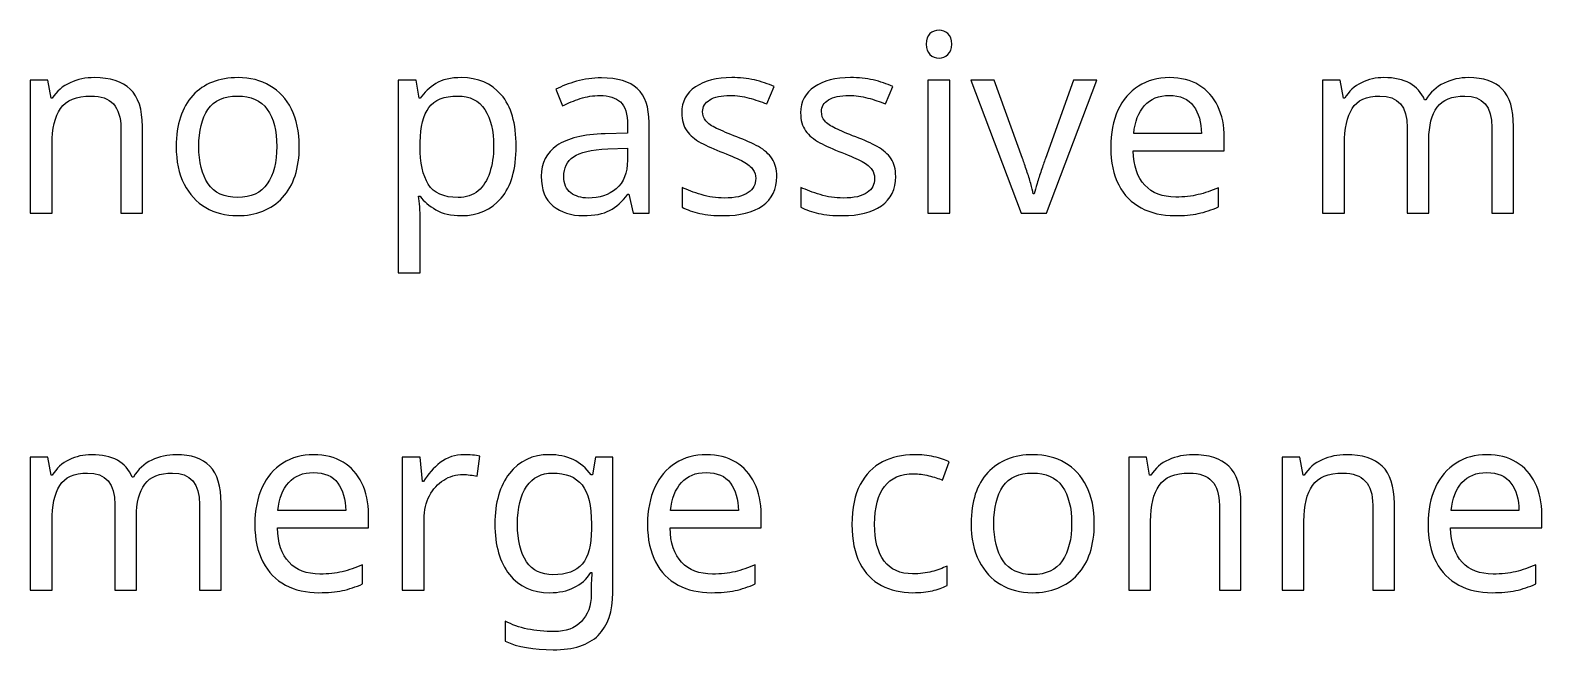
# Model space of a CAD drawing. Header units: inches. Extents: x -6.7 to 20.3, y -5.6 to 12.6.
# Drawn here: x 14.17 to 16.2, y -3.531 to -2.699 of the extents above; entities that cross this region are included whole.
import ezdxf

# ---------------------------------------------------------------- set-up
doc = ezdxf.new("R2010")
doc.units = ezdxf.units.IN
doc.header["$MEASUREMENT"] = 0
doc.layers.add('Layer 1', color=7, linetype='Continuous')

msp = doc.modelspace()

# ---------------------------------------------------------------- linework, layer by layer
at = {"layer": 'Layer 1', "color": 250}
for points, knots in [([(15.3903, -2.6993), (15.3948, -2.6993), (15.3987, -2.7008), (15.4022, -2.7038), (15.4056, -2.7068), (15.4073, -2.7115), (15.4073, -2.7179), (15.4073, -2.7242), (15.4056, -2.7288), (15.4022, -2.7319), (15.3987, -2.7351), (15.3948, -2.7366), (15.3903, -2.7366), (15.3854, -2.7366), (15.3813, -2.7351), (15.378, -2.7319), (15.3747, -2.7288), (15.373, -2.7242), (15.373, -2.7179), (15.373, -2.7115), (15.3747, -2.7068), (15.378, -2.7038), (15.3813, -2.7008), (15.3854, -2.6993), (15.3903, -2.6993)], [0, 0, 0, 0, 0.125, 0.125, 0.125, 0.25, 0.25, 0.25, 0.375, 0.375, 0.375, 0.5, 0.5, 0.5, 0.625, 0.625, 0.625, 0.75, 0.75, 0.75, 0.875, 0.875, 0.875, 1, 1, 1, 1]), ([(14.2557, -2.7629), (14.277, -2.7629), (14.2931, -2.7681), (14.304, -2.7784), (14.3149, -2.7888), (14.3203, -2.8055), (14.3203, -2.8286), (14.3203, -2.8286), (14.3203, -2.9449), (14.3203, -2.9449), (14.3203, -2.9449), (14.2913, -2.9449), (14.2913, -2.9449), (14.2913, -2.9449), (14.2913, -2.8306), (14.2913, -2.8306), (14.2913, -2.8019), (14.278, -2.7876), (14.2513, -2.7876), (14.2316, -2.7876), (14.2179, -2.7932), (14.2103, -2.8043), (14.2028, -2.8154), (14.199, -2.8314), (14.199, -2.8523), (14.199, -2.8523), (14.199, -2.9449), (14.199, -2.9449), (14.199, -2.9449), (14.1697, -2.9449), (14.1697, -2.9449), (14.1697, -2.9449), (14.1697, -2.7663), (14.1697, -2.7663), (14.1697, -2.7663), (14.1933, -2.7663), (14.1933, -2.7663), (14.1933, -2.7663), (14.1977, -2.7906), (14.1977, -2.7906), (14.1977, -2.7906), (14.1993, -2.7906), (14.1993, -2.7906), (14.2051, -2.7813), (14.2131, -2.7743), (14.2233, -2.7698), (14.2336, -2.7652), (14.2443, -2.7629), (14.2557, -2.7629)], [0, 0, 0, 0, 0.0625, 0.0625, 0.0625, 0.125, 0.125, 0.125, 0.1875, 0.1875, 0.1875, 0.25, 0.25, 0.25, 0.3125, 0.3125, 0.3125, 0.375, 0.375, 0.375, 0.4375, 0.4375, 0.4375, 0.5, 0.5, 0.5, 0.5625, 0.5625, 0.5625, 0.625, 0.625, 0.625, 0.6875, 0.6875, 0.6875, 0.75, 0.75, 0.75, 0.8125, 0.8125, 0.8125, 0.875, 0.875, 0.875, 0.9375, 0.9375, 0.9375, 1, 1, 1, 1]), ([(14.531, -2.8553), (14.531, -2.8848), (14.5235, -2.9077), (14.5085, -2.9239), (14.4935, -2.9402), (14.4732, -2.9483), (14.4477, -2.9483), (14.4319, -2.9483), (14.4178, -2.9447), (14.4055, -2.9374), (14.3932, -2.9302), (14.3834, -2.9197), (14.3763, -2.9058), (14.3692, -2.8919), (14.3657, -2.8751), (14.3657, -2.8553), (14.3657, -2.8257), (14.3731, -2.8029), (14.388, -2.7869), (14.4029, -2.7709), (14.4231, -2.7629), (14.4487, -2.7629), (14.4649, -2.7629), (14.4792, -2.7666), (14.4915, -2.7738), (14.5038, -2.781), (14.5135, -2.7914), (14.5205, -2.8051), (14.5275, -2.8188), (14.531, -2.8355), (14.531, -2.8553)], [0, 0, 0, 0, 0.1, 0.1, 0.1, 0.2, 0.2, 0.2, 0.3, 0.3, 0.3, 0.4, 0.4, 0.4, 0.5, 0.5, 0.5, 0.6, 0.6, 0.6, 0.7, 0.7, 0.7, 0.8, 0.8, 0.8, 0.9, 0.9, 0.9, 1, 1, 1, 1]), ([(14.749, -2.7629), (14.771, -2.7629), (14.7887, -2.7706), (14.8022, -2.7859), (14.8156, -2.8013), (14.8223, -2.8244), (14.8223, -2.8553), (14.8223, -2.8857), (14.8156, -2.9088), (14.8022, -2.9246), (14.7887, -2.9404), (14.7709, -2.9483), (14.7487, -2.9483), (14.7349, -2.9483), (14.7235, -2.9457), (14.7145, -2.9404), (14.7055, -2.9352), (14.6984, -2.9292), (14.6933, -2.9223), (14.6933, -2.9223), (14.6913, -2.9223), (14.6913, -2.9223), (14.6918, -2.9261), (14.6922, -2.9308), (14.6927, -2.9366), (14.6931, -2.9424), (14.6933, -2.9474), (14.6933, -2.9516), (14.6933, -2.9516), (14.6933, -3.0249), (14.6933, -3.0249), (14.6933, -3.0249), (14.664, -3.0249), (14.664, -3.0249), (14.664, -3.0249), (14.664, -2.7663), (14.664, -2.7663), (14.664, -2.7663), (14.688, -2.7663), (14.688, -2.7663), (14.688, -2.7663), (14.692, -2.7906), (14.692, -2.7906), (14.692, -2.7906), (14.6933, -2.7906), (14.6933, -2.7906), (14.6987, -2.7828), (14.7057, -2.7763), (14.7143, -2.7709), (14.723, -2.7656), (14.7346, -2.7629), (14.749, -2.7629)], [0, 0, 0, 0, 0.058824, 0.058824, 0.058824, 0.117647, 0.117647, 0.117647, 0.176471, 0.176471, 0.176471, 0.235294, 0.235294, 0.235294, 0.294118, 0.294118, 0.294118, 0.352941, 0.352941, 0.352941, 0.411765, 0.411765, 0.411765, 0.470588, 0.470588, 0.470588, 0.529412, 0.529412, 0.529412, 0.588235, 0.588235, 0.588235, 0.647059, 0.647059, 0.647059, 0.705882, 0.705882, 0.705882, 0.764706, 0.764706, 0.764706, 0.823529, 0.823529, 0.823529, 0.882353, 0.882353, 0.882353, 0.941176, 0.941176, 0.941176, 1, 1, 1, 1]), ([(14.9367, -2.7633), (14.9584, -2.7633), (14.9746, -2.7681), (14.985, -2.7776), (14.9954, -2.7872), (15.0007, -2.8024), (15.0007, -2.8233), (15.0007, -2.8233), (15.0007, -2.9449), (15.0007, -2.9449), (15.0007, -2.9449), (14.9793, -2.9449), (14.9793, -2.9449), (14.9793, -2.9449), (14.9737, -2.9196), (14.9737, -2.9196), (14.9737, -2.9196), (14.9723, -2.9196), (14.9723, -2.9196), (14.9646, -2.9294), (14.9564, -2.9366), (14.9478, -2.9413), (14.9393, -2.9459), (14.9274, -2.9483), (14.9123, -2.9483), (14.8961, -2.9483), (14.8827, -2.944), (14.872, -2.9354), (14.8613, -2.9269), (14.856, -2.9135), (14.856, -2.8953), (14.856, -2.8775), (14.863, -2.8638), (14.877, -2.8541), (14.891, -2.8444), (14.9126, -2.8392), (14.9417, -2.8383), (14.9417, -2.8383), (14.972, -2.8373), (14.972, -2.8373), (14.972, -2.8373), (14.972, -2.8266), (14.972, -2.8266), (14.972, -2.8117), (14.9688, -2.8014), (14.9623, -2.7956), (14.9559, -2.7898), (14.9468, -2.7869), (14.935, -2.7869), (14.9257, -2.7869), (14.9168, -2.7883), (14.9083, -2.7911), (14.8999, -2.7939), (14.892, -2.7971), (14.8847, -2.8006), (14.8847, -2.8006), (14.8757, -2.7786), (14.8757, -2.7786), (14.8834, -2.7744), (14.8927, -2.7708), (14.9033, -2.7678), (14.914, -2.7648), (14.9251, -2.7633), (14.9367, -2.7633)], [0, 0, 0, 0, 0.047619, 0.047619, 0.047619, 0.095238, 0.095238, 0.095238, 0.142857, 0.142857, 0.142857, 0.190476, 0.190476, 0.190476, 0.238095, 0.238095, 0.238095, 0.285714, 0.285714, 0.285714, 0.333333, 0.333333, 0.333333, 0.380952, 0.380952, 0.380952, 0.428571, 0.428571, 0.428571, 0.47619, 0.47619, 0.47619, 0.52381, 0.52381, 0.52381, 0.571429, 0.571429, 0.571429, 0.619048, 0.619048, 0.619048, 0.666667, 0.666667, 0.666667, 0.714286, 0.714286, 0.714286, 0.761905, 0.761905, 0.761905, 0.809524, 0.809524, 0.809524, 0.857143, 0.857143, 0.857143, 0.904762, 0.904762, 0.904762, 0.952381, 0.952381, 0.952381, 1, 1, 1, 1]), ([(15.1723, -2.8956), (15.1723, -2.9129), (15.1659, -2.9261), (15.153, -2.9349), (15.1401, -2.9438), (15.1228, -2.9483), (15.101, -2.9483), (15.0886, -2.9483), (15.0778, -2.9473), (15.0688, -2.9453), (15.0598, -2.9433), (15.0519, -2.9405), (15.045, -2.9369), (15.045, -2.9369), (15.045, -2.9103), (15.045, -2.9103), (15.0521, -2.9138), (15.0607, -2.9171), (15.0708, -2.9201), (15.0809, -2.9231), (15.0912, -2.9246), (15.1017, -2.9246), (15.1166, -2.9246), (15.1273, -2.9222), (15.134, -2.9174), (15.1407, -2.9127), (15.144, -2.9063), (15.144, -2.8983), (15.144, -2.8938), (15.1428, -2.8898), (15.1403, -2.8863), (15.1379, -2.8827), (15.1335, -2.8792), (15.1272, -2.8756), (15.1208, -2.8721), (15.1118, -2.8681), (15.1, -2.8636), (15.0884, -2.8592), (15.0786, -2.8547), (15.0703, -2.8503), (15.0621, -2.8458), (15.0558, -2.8405), (15.0513, -2.8343), (15.0469, -2.8281), (15.0447, -2.8201), (15.0447, -2.8103), (15.0447, -2.7952), (15.0508, -2.7835), (15.0632, -2.7753), (15.0755, -2.7671), (15.0917, -2.7629), (15.1117, -2.7629), (15.1226, -2.7629), (15.1327, -2.764), (15.1422, -2.7661), (15.1516, -2.7682), (15.1604, -2.7712), (15.1687, -2.7749), (15.1687, -2.7749), (15.1587, -2.7983), (15.1587, -2.7983), (15.1511, -2.7952), (15.1432, -2.7925), (15.135, -2.7903), (15.1268, -2.7881), (15.1183, -2.7869), (15.1097, -2.7869), (15.0977, -2.7869), (15.0885, -2.7889), (15.0822, -2.7928), (15.0758, -2.7967), (15.0727, -2.8019), (15.0727, -2.8086), (15.0727, -2.8135), (15.0741, -2.8177), (15.077, -2.8211), (15.0799, -2.8246), (15.0847, -2.8279), (15.0915, -2.8311), (15.0983, -2.8343), (15.1073, -2.8382), (15.1187, -2.8426), (15.13, -2.8468), (15.1397, -2.8512), (15.1477, -2.8556), (15.1557, -2.8601), (15.1618, -2.8654), (15.166, -2.8718), (15.1702, -2.8781), (15.1723, -2.8861), (15.1723, -2.8956)], [0, 0, 0, 0, 0.033333, 0.033333, 0.033333, 0.066667, 0.066667, 0.066667, 0.1, 0.1, 0.1, 0.133333, 0.133333, 0.133333, 0.166667, 0.166667, 0.166667, 0.2, 0.2, 0.2, 0.233333, 0.233333, 0.233333, 0.266667, 0.266667, 0.266667, 0.3, 0.3, 0.3, 0.333333, 0.333333, 0.333333, 0.366667, 0.366667, 0.366667, 0.4, 0.4, 0.4, 0.433333, 0.433333, 0.433333, 0.466667, 0.466667, 0.466667, 0.5, 0.5, 0.5, 0.533333, 0.533333, 0.533333, 0.566667, 0.566667, 0.566667, 0.6, 0.6, 0.6, 0.633333, 0.633333, 0.633333, 0.666667, 0.666667, 0.666667, 0.7, 0.7, 0.7, 0.733333, 0.733333, 0.733333, 0.766667, 0.766667, 0.766667, 0.8, 0.8, 0.8, 0.833333, 0.833333, 0.833333, 0.866667, 0.866667, 0.866667, 0.9, 0.9, 0.9, 0.933333, 0.933333, 0.933333, 0.966667, 0.966667, 0.966667, 1, 1, 1, 1]), ([(15.332, -2.8956), (15.332, -2.9129), (15.3256, -2.9261), (15.3127, -2.9349), (15.2998, -2.9438), (15.2824, -2.9483), (15.2607, -2.9483), (15.2482, -2.9483), (15.2375, -2.9473), (15.2285, -2.9453), (15.2195, -2.9433), (15.2115, -2.9405), (15.2047, -2.9369), (15.2047, -2.9369), (15.2047, -2.9103), (15.2047, -2.9103), (15.2118, -2.9138), (15.2204, -2.9171), (15.2305, -2.9201), (15.2406, -2.9231), (15.2509, -2.9246), (15.2613, -2.9246), (15.2762, -2.9246), (15.287, -2.9222), (15.2937, -2.9174), (15.3003, -2.9127), (15.3037, -2.9063), (15.3037, -2.8983), (15.3037, -2.8938), (15.3024, -2.8898), (15.3, -2.8863), (15.2976, -2.8827), (15.2932, -2.8792), (15.2868, -2.8756), (15.2805, -2.8721), (15.2714, -2.8681), (15.2597, -2.8636), (15.2481, -2.8592), (15.2382, -2.8547), (15.23, -2.8503), (15.2218, -2.8458), (15.2154, -2.8405), (15.211, -2.8343), (15.2065, -2.8281), (15.2043, -2.8201), (15.2043, -2.8103), (15.2043, -2.7952), (15.2105, -2.7835), (15.2228, -2.7753), (15.2352, -2.7671), (15.2513, -2.7629), (15.2713, -2.7629), (15.2822, -2.7629), (15.2924, -2.764), (15.3018, -2.7661), (15.3113, -2.7682), (15.3201, -2.7712), (15.3283, -2.7749), (15.3283, -2.7749), (15.3183, -2.7983), (15.3183, -2.7983), (15.3108, -2.7952), (15.3029, -2.7925), (15.2947, -2.7903), (15.2864, -2.7881), (15.278, -2.7869), (15.2693, -2.7869), (15.2573, -2.7869), (15.2482, -2.7889), (15.2418, -2.7928), (15.2355, -2.7967), (15.2323, -2.8019), (15.2323, -2.8086), (15.2323, -2.8135), (15.2338, -2.8177), (15.2367, -2.8211), (15.2395, -2.8246), (15.2444, -2.8279), (15.2512, -2.8311), (15.2579, -2.8343), (15.267, -2.8382), (15.2783, -2.8426), (15.2897, -2.8468), (15.2993, -2.8512), (15.3073, -2.8556), (15.3153, -2.8601), (15.3214, -2.8654), (15.3257, -2.8718), (15.3299, -2.8781), (15.332, -2.8861), (15.332, -2.8956)], [0, 0, 0, 0, 0.033333, 0.033333, 0.033333, 0.066667, 0.066667, 0.066667, 0.1, 0.1, 0.1, 0.133333, 0.133333, 0.133333, 0.166667, 0.166667, 0.166667, 0.2, 0.2, 0.2, 0.233333, 0.233333, 0.233333, 0.266667, 0.266667, 0.266667, 0.3, 0.3, 0.3, 0.333333, 0.333333, 0.333333, 0.366667, 0.366667, 0.366667, 0.4, 0.4, 0.4, 0.433333, 0.433333, 0.433333, 0.466667, 0.466667, 0.466667, 0.5, 0.5, 0.5, 0.533333, 0.533333, 0.533333, 0.566667, 0.566667, 0.566667, 0.6, 0.6, 0.6, 0.633333, 0.633333, 0.633333, 0.666667, 0.666667, 0.666667, 0.7, 0.7, 0.7, 0.733333, 0.733333, 0.733333, 0.766667, 0.766667, 0.766667, 0.8, 0.8, 0.8, 0.833333, 0.833333, 0.833333, 0.866667, 0.866667, 0.866667, 0.9, 0.9, 0.9, 0.933333, 0.933333, 0.933333, 0.966667, 0.966667, 0.966667, 1, 1, 1, 1]), ([(15.4047, -2.7663), (15.4047, -2.7663), (15.4047, -2.9449), (15.4047, -2.9449), (15.4047, -2.9449), (15.3753, -2.9449), (15.3753, -2.9449), (15.3753, -2.9449), (15.3753, -2.7663), (15.3753, -2.7663), (15.3753, -2.7663), (15.4047, -2.7663), (15.4047, -2.7663)], [0, 0, 0, 0, 0.25, 0.25, 0.25, 0.5, 0.5, 0.5, 0.75, 0.75, 0.75, 1, 1, 1, 1]), ([(15.5007, -2.9449), (15.5007, -2.9449), (15.433, -2.7663), (15.433, -2.7663), (15.433, -2.7663), (15.4643, -2.7663), (15.4643, -2.7663), (15.4643, -2.7663), (15.5023, -2.8716), (15.5023, -2.8716), (15.5041, -2.8765), (15.506, -2.8819), (15.508, -2.8879), (15.51, -2.8939), (15.5118, -2.8997), (15.5133, -2.9051), (15.5149, -2.9106), (15.516, -2.9152), (15.5167, -2.9189), (15.5167, -2.9189), (15.518, -2.9189), (15.518, -2.9189), (15.5189, -2.9152), (15.5202, -2.9105), (15.5218, -2.9049), (15.5235, -2.8994), (15.5254, -2.8936), (15.5275, -2.8876), (15.5296, -2.8816), (15.5314, -2.8763), (15.533, -2.8716), (15.533, -2.8716), (15.571, -2.7663), (15.571, -2.7663), (15.571, -2.7663), (15.6023, -2.7663), (15.6023, -2.7663), (15.6023, -2.7663), (15.5343, -2.9449), (15.5343, -2.9449), (15.5343, -2.9449), (15.5007, -2.9449), (15.5007, -2.9449)], [0, 0, 0, 0, 0.071429, 0.071429, 0.071429, 0.142857, 0.142857, 0.142857, 0.214286, 0.214286, 0.214286, 0.285714, 0.285714, 0.285714, 0.357143, 0.357143, 0.357143, 0.428571, 0.428571, 0.428571, 0.5, 0.5, 0.5, 0.571429, 0.571429, 0.571429, 0.642857, 0.642857, 0.642857, 0.714286, 0.714286, 0.714286, 0.785714, 0.785714, 0.785714, 0.857143, 0.857143, 0.857143, 0.928571, 0.928571, 0.928571, 1, 1, 1, 1]), ([(15.6997, -2.7629), (15.715, -2.7629), (15.7282, -2.7663), (15.7392, -2.7729), (15.7502, -2.7796), (15.7586, -2.789), (15.7645, -2.8011), (15.7704, -2.8132), (15.7733, -2.8274), (15.7733, -2.8436), (15.7733, -2.8436), (15.7733, -2.8613), (15.7733, -2.8613), (15.7733, -2.8613), (15.651, -2.8613), (15.651, -2.8613), (15.6514, -2.8815), (15.6566, -2.8969), (15.6665, -2.9074), (15.6764, -2.918), (15.6902, -2.9233), (15.708, -2.9233), (15.7193, -2.9233), (15.7294, -2.9222), (15.7382, -2.9201), (15.7469, -2.918), (15.756, -2.9149), (15.7653, -2.9109), (15.7653, -2.9109), (15.7653, -2.9366), (15.7653, -2.9366), (15.7562, -2.9406), (15.7472, -2.9436), (15.7383, -2.9454), (15.7294, -2.9473), (15.7189, -2.9483), (15.7067, -2.9483), (15.6898, -2.9483), (15.6748, -2.9448), (15.6618, -2.9379), (15.6488, -2.9311), (15.6387, -2.9208), (15.6315, -2.9071), (15.6243, -2.8934), (15.6207, -2.8767), (15.6207, -2.8569), (15.6207, -2.8374), (15.6239, -2.8206), (15.6305, -2.8066), (15.637, -2.7926), (15.6463, -2.7818), (15.6582, -2.7743), (15.6701, -2.7667), (15.6839, -2.7629), (15.6997, -2.7629)], [0, 0, 0, 0, 0.055556, 0.055556, 0.055556, 0.111111, 0.111111, 0.111111, 0.166667, 0.166667, 0.166667, 0.222222, 0.222222, 0.222222, 0.277778, 0.277778, 0.277778, 0.333333, 0.333333, 0.333333, 0.388889, 0.388889, 0.388889, 0.444444, 0.444444, 0.444444, 0.5, 0.5, 0.5, 0.555556, 0.555556, 0.555556, 0.611111, 0.611111, 0.611111, 0.666667, 0.666667, 0.666667, 0.722222, 0.722222, 0.722222, 0.777778, 0.777778, 0.777778, 0.833333, 0.833333, 0.833333, 0.888889, 0.888889, 0.888889, 0.944444, 0.944444, 0.944444, 1, 1, 1, 1]), ([(16.1013, -2.7629), (16.1215, -2.7629), (16.1367, -2.7681), (16.1467, -2.7784), (16.1567, -2.7888), (16.1617, -2.8055), (16.1617, -2.8286), (16.1617, -2.8286), (16.1617, -2.9449), (16.1617, -2.9449), (16.1617, -2.9449), (16.1327, -2.9449), (16.1327, -2.9449), (16.1327, -2.9449), (16.1327, -2.8299), (16.1327, -2.8299), (16.1327, -2.8017), (16.1205, -2.7876), (16.0963, -2.7876), (16.079, -2.7876), (16.0666, -2.7926), (16.0592, -2.8026), (16.0517, -2.8126), (16.048, -2.8272), (16.048, -2.8463), (16.048, -2.8463), (16.048, -2.9449), (16.048, -2.9449), (16.048, -2.9449), (16.019, -2.9449), (16.019, -2.9449), (16.019, -2.9449), (16.019, -2.8299), (16.019, -2.8299), (16.019, -2.8017), (16.0068, -2.7876), (15.9823, -2.7876), (15.9643, -2.7876), (15.9519, -2.7932), (15.945, -2.8043), (15.9381, -2.8154), (15.9347, -2.8314), (15.9347, -2.8523), (15.9347, -2.8523), (15.9347, -2.9449), (15.9347, -2.9449), (15.9347, -2.9449), (15.9053, -2.9449), (15.9053, -2.9449), (15.9053, -2.9449), (15.9053, -2.7663), (15.9053, -2.7663), (15.9053, -2.7663), (15.929, -2.7663), (15.929, -2.7663), (15.929, -2.7663), (15.9333, -2.7906), (15.9333, -2.7906), (15.9333, -2.7906), (15.935, -2.7906), (15.935, -2.7906), (15.9405, -2.7813), (15.948, -2.7743), (15.9575, -2.7698), (15.9669, -2.7652), (15.977, -2.7629), (15.9877, -2.7629), (16.0157, -2.7629), (16.0339, -2.7729), (16.0423, -2.7929), (16.0423, -2.7929), (16.044, -2.7929), (16.044, -2.7929), (16.05, -2.7827), (16.0582, -2.7752), (16.0685, -2.7703), (16.0788, -2.7654), (16.0898, -2.7629), (16.1013, -2.7629)], [0, 0, 0, 0, 0.038462, 0.038462, 0.038462, 0.076923, 0.076923, 0.076923, 0.115385, 0.115385, 0.115385, 0.153846, 0.153846, 0.153846, 0.192308, 0.192308, 0.192308, 0.230769, 0.230769, 0.230769, 0.269231, 0.269231, 0.269231, 0.307692, 0.307692, 0.307692, 0.346154, 0.346154, 0.346154, 0.384615, 0.384615, 0.384615, 0.423077, 0.423077, 0.423077, 0.461538, 0.461538, 0.461538, 0.5, 0.5, 0.5, 0.538462, 0.538462, 0.538462, 0.576923, 0.576923, 0.576923, 0.615385, 0.615385, 0.615385, 0.653846, 0.653846, 0.653846, 0.692308, 0.692308, 0.692308, 0.730769, 0.730769, 0.730769, 0.769231, 0.769231, 0.769231, 0.807692, 0.807692, 0.807692, 0.846154, 0.846154, 0.846154, 0.884615, 0.884615, 0.884615, 0.923077, 0.923077, 0.923077, 0.961538, 0.961538, 0.961538, 1, 1, 1, 1]), ([(14.396, -2.8553), (14.396, -2.8764), (14.4002, -2.8931), (14.4085, -2.9054), (14.4168, -2.9178), (14.4301, -2.9239), (14.4483, -2.9239), (14.4663, -2.9239), (14.4796, -2.9178), (14.488, -2.9054), (14.4964, -2.8931), (14.5007, -2.8764), (14.5007, -2.8553), (14.5007, -2.8342), (14.4964, -2.8176), (14.488, -2.8056), (14.4796, -2.7936), (14.4662, -2.7876), (14.448, -2.7876), (14.4298, -2.7876), (14.4166, -2.7936), (14.4083, -2.8056), (14.4001, -2.8176), (14.396, -2.8342), (14.396, -2.8553)], [0, 0, 0, 0, 0.125, 0.125, 0.125, 0.25, 0.25, 0.25, 0.375, 0.375, 0.375, 0.5, 0.5, 0.5, 0.625, 0.625, 0.625, 0.75, 0.75, 0.75, 0.875, 0.875, 0.875, 1, 1, 1, 1]), ([(14.7437, -2.7876), (14.7254, -2.7876), (14.7126, -2.7927), (14.7052, -2.8029), (14.6977, -2.8132), (14.6938, -2.8287), (14.6933, -2.8496), (14.6933, -2.8496), (14.6933, -2.8553), (14.6933, -2.8553), (14.6933, -2.8773), (14.6969, -2.8942), (14.7042, -2.9061), (14.7114, -2.918), (14.7248, -2.9239), (14.7443, -2.9239), (14.7552, -2.9239), (14.7642, -2.9209), (14.7712, -2.9149), (14.7782, -2.9089), (14.7834, -2.9008), (14.7868, -2.8904), (14.7903, -2.8801), (14.792, -2.8683), (14.792, -2.8549), (14.792, -2.8345), (14.7881, -2.8182), (14.7802, -2.8059), (14.7723, -2.7937), (14.7601, -2.7876), (14.7437, -2.7876)], [0, 0, 0, 0, 0.1, 0.1, 0.1, 0.2, 0.2, 0.2, 0.3, 0.3, 0.3, 0.4, 0.4, 0.4, 0.5, 0.5, 0.5, 0.6, 0.6, 0.6, 0.7, 0.7, 0.7, 0.8, 0.8, 0.8, 0.9, 0.9, 0.9, 1, 1, 1, 1]), ([(15.6993, -2.7869), (15.6853, -2.7869), (15.6743, -2.7914), (15.6662, -2.8004), (15.6581, -2.8094), (15.6532, -2.8219), (15.6517, -2.8379), (15.6517, -2.8379), (15.7427, -2.8379), (15.7427, -2.8379), (15.7424, -2.8228), (15.7389, -2.8106), (15.732, -2.8011), (15.7251, -2.7917), (15.7142, -2.7869), (15.6993, -2.7869)], [0, 0, 0, 0, 0.2, 0.2, 0.2, 0.4, 0.4, 0.4, 0.6, 0.6, 0.6, 0.8, 0.8, 0.8, 1, 1, 1, 1]), ([(14.9453, -2.8586), (14.9231, -2.8595), (14.9077, -2.8631), (14.8992, -2.8693), (14.8906, -2.8755), (14.8863, -2.8843), (14.8863, -2.8956), (14.8863, -2.9056), (14.8894, -2.9129), (14.8955, -2.9176), (14.9016, -2.9223), (14.9094, -2.9246), (14.919, -2.9246), (14.9341, -2.9246), (14.9467, -2.9204), (14.9567, -2.9121), (14.9667, -2.9038), (14.9717, -2.8909), (14.9717, -2.8736), (14.9717, -2.8736), (14.9717, -2.8576), (14.9717, -2.8576), (14.9717, -2.8576), (14.9453, -2.8586), (14.9453, -2.8586)], [0, 0, 0, 0, 0.125, 0.125, 0.125, 0.25, 0.25, 0.25, 0.375, 0.375, 0.375, 0.5, 0.5, 0.5, 0.625, 0.625, 0.625, 0.75, 0.75, 0.75, 0.875, 0.875, 0.875, 1, 1, 1, 1]), ([(14.3657, -3.2693), (14.3859, -3.2693), (14.401, -3.2744), (14.411, -3.2848), (14.421, -3.2951), (14.426, -3.3118), (14.426, -3.3349), (14.426, -3.3349), (14.426, -3.4513), (14.426, -3.4513), (14.426, -3.4513), (14.397, -3.4513), (14.397, -3.4513), (14.397, -3.4513), (14.397, -3.3363), (14.397, -3.3363), (14.397, -3.3081), (14.3849, -3.2939), (14.3607, -3.2939), (14.3433, -3.2939), (14.3309, -3.2989), (14.3235, -3.3089), (14.3161, -3.3189), (14.3123, -3.3335), (14.3123, -3.3526), (14.3123, -3.3526), (14.3123, -3.4513), (14.3123, -3.4513), (14.3123, -3.4513), (14.2833, -3.4513), (14.2833, -3.4513), (14.2833, -3.4513), (14.2833, -3.3363), (14.2833, -3.3363), (14.2833, -3.3081), (14.2711, -3.2939), (14.2467, -3.2939), (14.2287, -3.2939), (14.2162, -3.2995), (14.2093, -3.3106), (14.2024, -3.3217), (14.199, -3.3377), (14.199, -3.3586), (14.199, -3.3586), (14.199, -3.4513), (14.199, -3.4513), (14.199, -3.4513), (14.1697, -3.4513), (14.1697, -3.4513), (14.1697, -3.4513), (14.1697, -3.2726), (14.1697, -3.2726), (14.1697, -3.2726), (14.1933, -3.2726), (14.1933, -3.2726), (14.1933, -3.2726), (14.1977, -3.2969), (14.1977, -3.2969), (14.1977, -3.2969), (14.1993, -3.2969), (14.1993, -3.2969), (14.2049, -3.2876), (14.2124, -3.2807), (14.2218, -3.2761), (14.2313, -3.2716), (14.2413, -3.2693), (14.252, -3.2693), (14.28, -3.2693), (14.2982, -3.2793), (14.3067, -3.2993), (14.3067, -3.2993), (14.3083, -3.2993), (14.3083, -3.2993), (14.3143, -3.2891), (14.3225, -3.2815), (14.3328, -3.2766), (14.3432, -3.2717), (14.3541, -3.2693), (14.3657, -3.2693)], [0, 0, 0, 0, 0.038462, 0.038462, 0.038462, 0.076923, 0.076923, 0.076923, 0.115385, 0.115385, 0.115385, 0.153846, 0.153846, 0.153846, 0.192308, 0.192308, 0.192308, 0.230769, 0.230769, 0.230769, 0.269231, 0.269231, 0.269231, 0.307692, 0.307692, 0.307692, 0.346154, 0.346154, 0.346154, 0.384615, 0.384615, 0.384615, 0.423077, 0.423077, 0.423077, 0.461538, 0.461538, 0.461538, 0.5, 0.5, 0.5, 0.538462, 0.538462, 0.538462, 0.576923, 0.576923, 0.576923, 0.615385, 0.615385, 0.615385, 0.653846, 0.653846, 0.653846, 0.692308, 0.692308, 0.692308, 0.730769, 0.730769, 0.730769, 0.769231, 0.769231, 0.769231, 0.807692, 0.807692, 0.807692, 0.846154, 0.846154, 0.846154, 0.884615, 0.884615, 0.884615, 0.923077, 0.923077, 0.923077, 0.961538, 0.961538, 0.961538, 1, 1, 1, 1]), ([(14.5503, -3.2693), (14.5657, -3.2693), (14.5788, -3.2726), (14.5898, -3.2793), (14.6008, -3.2859), (14.6093, -3.2953), (14.6152, -3.3074), (14.6211, -3.3196), (14.624, -3.3337), (14.624, -3.3499), (14.624, -3.3499), (14.624, -3.3676), (14.624, -3.3676), (14.624, -3.3676), (14.5017, -3.3676), (14.5017, -3.3676), (14.5021, -3.3878), (14.5073, -3.4032), (14.5172, -3.4138), (14.5271, -3.4243), (14.5409, -3.4296), (14.5587, -3.4296), (14.57, -3.4296), (14.5801, -3.4286), (14.5888, -3.4264), (14.5976, -3.4243), (14.6067, -3.4213), (14.616, -3.4173), (14.616, -3.4173), (14.616, -3.4429), (14.616, -3.4429), (14.6069, -3.4469), (14.5979, -3.4499), (14.589, -3.4518), (14.5801, -3.4537), (14.5696, -3.4546), (14.5573, -3.4546), (14.5404, -3.4546), (14.5255, -3.4512), (14.5125, -3.4443), (14.4995, -3.4374), (14.4894, -3.4271), (14.4822, -3.4134), (14.4749, -3.3998), (14.4713, -3.3831), (14.4713, -3.3633), (14.4713, -3.3437), (14.4746, -3.3269), (14.4812, -3.3129), (14.4877, -3.2989), (14.4969, -3.2882), (14.5088, -3.2806), (14.5207, -3.2731), (14.5346, -3.2693), (14.5503, -3.2693)], [0, 0, 0, 0, 0.055556, 0.055556, 0.055556, 0.111111, 0.111111, 0.111111, 0.166667, 0.166667, 0.166667, 0.222222, 0.222222, 0.222222, 0.277778, 0.277778, 0.277778, 0.333333, 0.333333, 0.333333, 0.388889, 0.388889, 0.388889, 0.444444, 0.444444, 0.444444, 0.5, 0.5, 0.5, 0.555556, 0.555556, 0.555556, 0.611111, 0.611111, 0.611111, 0.666667, 0.666667, 0.666667, 0.722222, 0.722222, 0.722222, 0.777778, 0.777778, 0.777778, 0.833333, 0.833333, 0.833333, 0.888889, 0.888889, 0.888889, 0.944444, 0.944444, 0.944444, 1, 1, 1, 1]), ([(14.7527, -3.2693), (14.756, -3.2693), (14.7596, -3.2694), (14.7635, -3.2698), (14.7674, -3.2701), (14.7708, -3.2706), (14.7737, -3.2713), (14.7737, -3.2713), (14.77, -3.2983), (14.77, -3.2983), (14.7671, -3.2976), (14.7639, -3.2971), (14.7605, -3.2966), (14.7571, -3.2962), (14.7538, -3.2959), (14.7507, -3.2959), (14.7416, -3.2959), (14.733, -3.2984), (14.725, -3.3034), (14.717, -3.3084), (14.7106, -3.3154), (14.7058, -3.3244), (14.7011, -3.3334), (14.6987, -3.3439), (14.6987, -3.3559), (14.6987, -3.3559), (14.6987, -3.4513), (14.6987, -3.4513), (14.6987, -3.4513), (14.6693, -3.4513), (14.6693, -3.4513), (14.6693, -3.4513), (14.6693, -3.2726), (14.6693, -3.2726), (14.6693, -3.2726), (14.6933, -3.2726), (14.6933, -3.2726), (14.6933, -3.2726), (14.6967, -3.3053), (14.6967, -3.3053), (14.6967, -3.3053), (14.698, -3.3053), (14.698, -3.3053), (14.7038, -3.2955), (14.7112, -3.2871), (14.7203, -3.2799), (14.7294, -3.2728), (14.7402, -3.2693), (14.7527, -3.2693)], [0, 0, 0, 0, 0.0625, 0.0625, 0.0625, 0.125, 0.125, 0.125, 0.1875, 0.1875, 0.1875, 0.25, 0.25, 0.25, 0.3125, 0.3125, 0.3125, 0.375, 0.375, 0.375, 0.4375, 0.4375, 0.4375, 0.5, 0.5, 0.5, 0.5625, 0.5625, 0.5625, 0.625, 0.625, 0.625, 0.6875, 0.6875, 0.6875, 0.75, 0.75, 0.75, 0.8125, 0.8125, 0.8125, 0.875, 0.875, 0.875, 0.9375, 0.9375, 0.9375, 1, 1, 1, 1]), ([(14.867, -3.2693), (14.8788, -3.2693), (14.8894, -3.2715), (14.8988, -3.2759), (14.9083, -3.2804), (14.9163, -3.2872), (14.923, -3.2963), (14.923, -3.2963), (14.9247, -3.2963), (14.9247, -3.2963), (14.9247, -3.2963), (14.9287, -3.2726), (14.9287, -3.2726), (14.9287, -3.2726), (14.952, -3.2726), (14.952, -3.2726), (14.952, -3.2726), (14.952, -3.4543), (14.952, -3.4543), (14.952, -3.4798), (14.9455, -3.4991), (14.9325, -3.5119), (14.9195, -3.5248), (14.8993, -3.5313), (14.872, -3.5313), (14.8458, -3.5313), (14.8243, -3.5275), (14.8077, -3.5199), (14.8077, -3.5199), (14.8077, -3.4929), (14.8077, -3.4929), (14.8252, -3.5023), (14.8472, -3.5069), (14.8737, -3.5069), (14.889, -3.5069), (14.9011, -3.5024), (14.9098, -3.4934), (14.9186, -3.4844), (14.923, -3.4722), (14.923, -3.4566), (14.923, -3.4566), (14.923, -3.4496), (14.923, -3.4496), (14.923, -3.4469), (14.9231, -3.4431), (14.9233, -3.4381), (14.9236, -3.4331), (14.9238, -3.4296), (14.924, -3.4276), (14.924, -3.4276), (14.9227, -3.4276), (14.9227, -3.4276), (14.9107, -3.4456), (14.8922, -3.4546), (14.8673, -3.4546), (14.8442, -3.4546), (14.8262, -3.4465), (14.8132, -3.4303), (14.8002, -3.4141), (14.7937, -3.3914), (14.7937, -3.3623), (14.7937, -3.3338), (14.8002, -3.3112), (14.8132, -3.2944), (14.8262, -3.2777), (14.8441, -3.2693), (14.867, -3.2693)], [0, 0, 0, 0, 0.045455, 0.045455, 0.045455, 0.090909, 0.090909, 0.090909, 0.136364, 0.136364, 0.136364, 0.181818, 0.181818, 0.181818, 0.227273, 0.227273, 0.227273, 0.272727, 0.272727, 0.272727, 0.318182, 0.318182, 0.318182, 0.363636, 0.363636, 0.363636, 0.409091, 0.409091, 0.409091, 0.454545, 0.454545, 0.454545, 0.5, 0.5, 0.5, 0.545455, 0.545455, 0.545455, 0.590909, 0.590909, 0.590909, 0.636364, 0.636364, 0.636364, 0.681818, 0.681818, 0.681818, 0.727273, 0.727273, 0.727273, 0.772727, 0.772727, 0.772727, 0.818182, 0.818182, 0.818182, 0.863636, 0.863636, 0.863636, 0.909091, 0.909091, 0.909091, 0.954545, 0.954545, 0.954545, 1, 1, 1, 1]), ([(15.0777, -3.2693), (15.093, -3.2693), (15.1062, -3.2726), (15.1172, -3.2793), (15.1282, -3.2859), (15.1366, -3.2953), (15.1425, -3.3074), (15.1484, -3.3196), (15.1513, -3.3337), (15.1513, -3.3499), (15.1513, -3.3499), (15.1513, -3.3676), (15.1513, -3.3676), (15.1513, -3.3676), (15.029, -3.3676), (15.029, -3.3676), (15.0294, -3.3878), (15.0346, -3.4032), (15.0445, -3.4138), (15.0544, -3.4243), (15.0682, -3.4296), (15.086, -3.4296), (15.0973, -3.4296), (15.1074, -3.4286), (15.1162, -3.4264), (15.1249, -3.4243), (15.134, -3.4213), (15.1433, -3.4173), (15.1433, -3.4173), (15.1433, -3.4429), (15.1433, -3.4429), (15.1342, -3.4469), (15.1252, -3.4499), (15.1163, -3.4518), (15.1074, -3.4537), (15.0969, -3.4546), (15.0847, -3.4546), (15.0678, -3.4546), (15.0528, -3.4512), (15.0398, -3.4443), (15.0268, -3.4374), (15.0167, -3.4271), (15.0095, -3.4134), (15.0023, -3.3998), (14.9987, -3.3831), (14.9987, -3.3633), (14.9987, -3.3437), (15.0019, -3.3269), (15.0085, -3.3129), (15.0151, -3.2989), (15.0243, -3.2882), (15.0362, -3.2806), (15.0481, -3.2731), (15.0619, -3.2693), (15.0777, -3.2693)], [0, 0, 0, 0, 0.055556, 0.055556, 0.055556, 0.111111, 0.111111, 0.111111, 0.166667, 0.166667, 0.166667, 0.222222, 0.222222, 0.222222, 0.277778, 0.277778, 0.277778, 0.333333, 0.333333, 0.333333, 0.388889, 0.388889, 0.388889, 0.444444, 0.444444, 0.444444, 0.5, 0.5, 0.5, 0.555556, 0.555556, 0.555556, 0.611111, 0.611111, 0.611111, 0.666667, 0.666667, 0.666667, 0.722222, 0.722222, 0.722222, 0.777778, 0.777778, 0.777778, 0.833333, 0.833333, 0.833333, 0.888889, 0.888889, 0.888889, 0.944444, 0.944444, 0.944444, 1, 1, 1, 1]), ([(15.355, -3.4546), (15.3392, -3.4546), (15.3252, -3.4514), (15.3128, -3.4449), (15.3005, -3.4385), (15.2908, -3.4285), (15.2838, -3.4149), (15.2768, -3.4014), (15.2733, -3.3841), (15.2733, -3.3629), (15.2733, -3.3409), (15.277, -3.3231), (15.2843, -3.3093), (15.2917, -3.2955), (15.3016, -3.2854), (15.3142, -3.2789), (15.3267, -3.2725), (15.341, -3.2693), (15.357, -3.2693), (15.3661, -3.2693), (15.3749, -3.2702), (15.3833, -3.2721), (15.3918, -3.274), (15.3987, -3.2763), (15.404, -3.2789), (15.404, -3.2789), (15.395, -3.3033), (15.395, -3.3033), (15.3897, -3.3013), (15.3834, -3.2994), (15.3763, -3.2976), (15.3692, -3.2958), (15.3626, -3.2949), (15.3563, -3.2949), (15.3212, -3.2949), (15.3037, -3.3175), (15.3037, -3.3626), (15.3037, -3.3842), (15.3079, -3.4007), (15.3165, -3.4121), (15.3251, -3.4236), (15.3378, -3.4293), (15.3547, -3.4293), (15.3644, -3.4293), (15.3731, -3.4283), (15.3805, -3.4263), (15.3879, -3.4243), (15.3948, -3.4218), (15.401, -3.4189), (15.401, -3.4189), (15.401, -3.4449), (15.401, -3.4449), (15.395, -3.4481), (15.3884, -3.4504), (15.3812, -3.4521), (15.3739, -3.4538), (15.3652, -3.4546), (15.355, -3.4546)], [0, 0, 0, 0, 0.052632, 0.052632, 0.052632, 0.105263, 0.105263, 0.105263, 0.157895, 0.157895, 0.157895, 0.210526, 0.210526, 0.210526, 0.263158, 0.263158, 0.263158, 0.315789, 0.315789, 0.315789, 0.368421, 0.368421, 0.368421, 0.421053, 0.421053, 0.421053, 0.473684, 0.473684, 0.473684, 0.526316, 0.526316, 0.526316, 0.578947, 0.578947, 0.578947, 0.631579, 0.631579, 0.631579, 0.684211, 0.684211, 0.684211, 0.736842, 0.736842, 0.736842, 0.789474, 0.789474, 0.789474, 0.842105, 0.842105, 0.842105, 0.894737, 0.894737, 0.894737, 0.947368, 0.947368, 0.947368, 1, 1, 1, 1]), ([(15.5987, -3.3616), (15.5987, -3.3912), (15.5912, -3.4141), (15.5762, -3.4303), (15.5612, -3.4465), (15.5409, -3.4546), (15.5153, -3.4546), (15.4996, -3.4546), (15.4855, -3.451), (15.4732, -3.4438), (15.4608, -3.4366), (15.4511, -3.426), (15.444, -3.4121), (15.4369, -3.3982), (15.4333, -3.3814), (15.4333, -3.3616), (15.4333, -3.3321), (15.4408, -3.3093), (15.4557, -3.2933), (15.4706, -3.2773), (15.4908, -3.2693), (15.5163, -3.2693), (15.5326, -3.2693), (15.5468, -3.2729), (15.5592, -3.2801), (15.5715, -3.2873), (15.5812, -3.2978), (15.5882, -3.3114), (15.5952, -3.3251), (15.5987, -3.3418), (15.5987, -3.3616)], [0, 0, 0, 0, 0.1, 0.1, 0.1, 0.2, 0.2, 0.2, 0.3, 0.3, 0.3, 0.4, 0.4, 0.4, 0.5, 0.5, 0.5, 0.6, 0.6, 0.6, 0.7, 0.7, 0.7, 0.8, 0.8, 0.8, 0.9, 0.9, 0.9, 1, 1, 1, 1]), ([(15.731, -3.2693), (15.7523, -3.2693), (15.7684, -3.2744), (15.7793, -3.2848), (15.7902, -3.2951), (15.7957, -3.3118), (15.7957, -3.3349), (15.7957, -3.3349), (15.7957, -3.4513), (15.7957, -3.4513), (15.7957, -3.4513), (15.7667, -3.4513), (15.7667, -3.4513), (15.7667, -3.4513), (15.7667, -3.3369), (15.7667, -3.3369), (15.7667, -3.3083), (15.7533, -3.2939), (15.7267, -3.2939), (15.7069, -3.2939), (15.6932, -3.2995), (15.6857, -3.3106), (15.6781, -3.3217), (15.6743, -3.3377), (15.6743, -3.3586), (15.6743, -3.3586), (15.6743, -3.4513), (15.6743, -3.4513), (15.6743, -3.4513), (15.645, -3.4513), (15.645, -3.4513), (15.645, -3.4513), (15.645, -3.2726), (15.645, -3.2726), (15.645, -3.2726), (15.6687, -3.2726), (15.6687, -3.2726), (15.6687, -3.2726), (15.673, -3.2969), (15.673, -3.2969), (15.673, -3.2969), (15.6747, -3.2969), (15.6747, -3.2969), (15.6804, -3.2876), (15.6884, -3.2807), (15.6987, -3.2761), (15.7089, -3.2716), (15.7197, -3.2693), (15.731, -3.2693)], [0, 0, 0, 0, 0.0625, 0.0625, 0.0625, 0.125, 0.125, 0.125, 0.1875, 0.1875, 0.1875, 0.25, 0.25, 0.25, 0.3125, 0.3125, 0.3125, 0.375, 0.375, 0.375, 0.4375, 0.4375, 0.4375, 0.5, 0.5, 0.5, 0.5625, 0.5625, 0.5625, 0.625, 0.625, 0.625, 0.6875, 0.6875, 0.6875, 0.75, 0.75, 0.75, 0.8125, 0.8125, 0.8125, 0.875, 0.875, 0.875, 0.9375, 0.9375, 0.9375, 1, 1, 1, 1]), ([(15.937, -3.2693), (15.9583, -3.2693), (15.9744, -3.2744), (15.9853, -3.2848), (15.9962, -3.2951), (16.0017, -3.3118), (16.0017, -3.3349), (16.0017, -3.3349), (16.0017, -3.4513), (16.0017, -3.4513), (16.0017, -3.4513), (15.9727, -3.4513), (15.9727, -3.4513), (15.9727, -3.4513), (15.9727, -3.3369), (15.9727, -3.3369), (15.9727, -3.3083), (15.9593, -3.2939), (15.9327, -3.2939), (15.9129, -3.2939), (15.8992, -3.2995), (15.8917, -3.3106), (15.8841, -3.3217), (15.8803, -3.3377), (15.8803, -3.3586), (15.8803, -3.3586), (15.8803, -3.4513), (15.8803, -3.4513), (15.8803, -3.4513), (15.851, -3.4513), (15.851, -3.4513), (15.851, -3.4513), (15.851, -3.2726), (15.851, -3.2726), (15.851, -3.2726), (15.8747, -3.2726), (15.8747, -3.2726), (15.8747, -3.2726), (15.879, -3.2969), (15.879, -3.2969), (15.879, -3.2969), (15.8807, -3.2969), (15.8807, -3.2969), (15.8864, -3.2876), (15.8944, -3.2807), (15.9047, -3.2761), (15.9149, -3.2716), (15.9257, -3.2693), (15.937, -3.2693)], [0, 0, 0, 0, 0.0625, 0.0625, 0.0625, 0.125, 0.125, 0.125, 0.1875, 0.1875, 0.1875, 0.25, 0.25, 0.25, 0.3125, 0.3125, 0.3125, 0.375, 0.375, 0.375, 0.4375, 0.4375, 0.4375, 0.5, 0.5, 0.5, 0.5625, 0.5625, 0.5625, 0.625, 0.625, 0.625, 0.6875, 0.6875, 0.6875, 0.75, 0.75, 0.75, 0.8125, 0.8125, 0.8125, 0.875, 0.875, 0.875, 0.9375, 0.9375, 0.9375, 1, 1, 1, 1]), ([(16.126, -3.2693), (16.1413, -3.2693), (16.1545, -3.2726), (16.1655, -3.2793), (16.1765, -3.2859), (16.1849, -3.2953), (16.1908, -3.3074), (16.1967, -3.3196), (16.1997, -3.3337), (16.1997, -3.3499), (16.1997, -3.3499), (16.1997, -3.3676), (16.1997, -3.3676), (16.1997, -3.3676), (16.0773, -3.3676), (16.0773, -3.3676), (16.0778, -3.3878), (16.0829, -3.4032), (16.0928, -3.4138), (16.1027, -3.4243), (16.1166, -3.4296), (16.1343, -3.4296), (16.1457, -3.4296), (16.1557, -3.4286), (16.1645, -3.4264), (16.1733, -3.4243), (16.1823, -3.4213), (16.1917, -3.4173), (16.1917, -3.4173), (16.1917, -3.4429), (16.1917, -3.4429), (16.1826, -3.4469), (16.1736, -3.4499), (16.1647, -3.4518), (16.1558, -3.4537), (16.1452, -3.4546), (16.133, -3.4546), (16.1161, -3.4546), (16.1012, -3.4512), (16.0882, -3.4443), (16.0752, -3.4374), (16.0651, -3.4271), (16.0578, -3.4134), (16.0506, -3.3998), (16.047, -3.3831), (16.047, -3.3633), (16.047, -3.3437), (16.0503, -3.3269), (16.0568, -3.3129), (16.0634, -3.2989), (16.0726, -3.2882), (16.0845, -3.2806), (16.0964, -3.2731), (16.1102, -3.2693), (16.126, -3.2693)], [0, 0, 0, 0, 0.055556, 0.055556, 0.055556, 0.111111, 0.111111, 0.111111, 0.166667, 0.166667, 0.166667, 0.222222, 0.222222, 0.222222, 0.277778, 0.277778, 0.277778, 0.333333, 0.333333, 0.333333, 0.388889, 0.388889, 0.388889, 0.444444, 0.444444, 0.444444, 0.5, 0.5, 0.5, 0.555556, 0.555556, 0.555556, 0.611111, 0.611111, 0.611111, 0.666667, 0.666667, 0.666667, 0.722222, 0.722222, 0.722222, 0.777778, 0.777778, 0.777778, 0.833333, 0.833333, 0.833333, 0.888889, 0.888889, 0.888889, 0.944444, 0.944444, 0.944444, 1, 1, 1, 1]), ([(14.55, -3.2933), (14.536, -3.2933), (14.5249, -3.2978), (14.5168, -3.3068), (14.5087, -3.3158), (14.5039, -3.3283), (14.5023, -3.3443), (14.5023, -3.3443), (14.5933, -3.3443), (14.5933, -3.3443), (14.5931, -3.3292), (14.5896, -3.3169), (14.5827, -3.3074), (14.5758, -3.298), (14.5649, -3.2933), (14.55, -3.2933)], [0, 0, 0, 0, 0.2, 0.2, 0.2, 0.4, 0.4, 0.4, 0.6, 0.6, 0.6, 0.8, 0.8, 0.8, 1, 1, 1, 1]), ([(14.871, -3.2939), (14.8561, -3.2939), (14.8446, -3.2999), (14.8363, -3.3118), (14.8281, -3.3237), (14.824, -3.3406), (14.824, -3.3626), (14.824, -3.3846), (14.8281, -3.4014), (14.8362, -3.4131), (14.8443, -3.4248), (14.8561, -3.4306), (14.8717, -3.4306), (14.8897, -3.4306), (14.9028, -3.4258), (14.911, -3.4161), (14.9192, -3.4064), (14.9233, -3.3908), (14.9233, -3.3693), (14.9233, -3.3693), (14.9233, -3.3623), (14.9233, -3.3623), (14.9233, -3.3378), (14.9191, -3.3203), (14.9107, -3.3098), (14.9022, -3.2992), (14.889, -3.2939), (14.871, -3.2939)], [0, 0, 0, 0, 0.111111, 0.111111, 0.111111, 0.222222, 0.222222, 0.222222, 0.333333, 0.333333, 0.333333, 0.444444, 0.444444, 0.444444, 0.555556, 0.555556, 0.555556, 0.666667, 0.666667, 0.666667, 0.777778, 0.777778, 0.777778, 0.888889, 0.888889, 0.888889, 1, 1, 1, 1]), ([(15.0773, -3.2933), (15.0633, -3.2933), (15.0523, -3.2978), (15.0442, -3.3068), (15.0361, -3.3158), (15.0312, -3.3283), (15.0297, -3.3443), (15.0297, -3.3443), (15.1207, -3.3443), (15.1207, -3.3443), (15.1204, -3.3292), (15.1169, -3.3169), (15.11, -3.3074), (15.1031, -3.298), (15.0922, -3.2933), (15.0773, -3.2933)], [0, 0, 0, 0, 0.2, 0.2, 0.2, 0.4, 0.4, 0.4, 0.6, 0.6, 0.6, 0.8, 0.8, 0.8, 1, 1, 1, 1]), ([(15.4637, -3.3616), (15.4637, -3.3827), (15.4678, -3.3994), (15.4762, -3.4118), (15.4845, -3.4241), (15.4978, -3.4303), (15.516, -3.4303), (15.534, -3.4303), (15.5472, -3.4241), (15.5557, -3.4118), (15.5641, -3.3994), (15.5683, -3.3827), (15.5683, -3.3616), (15.5683, -3.3405), (15.5641, -3.3239), (15.5557, -3.3119), (15.5472, -3.2999), (15.5339, -3.2939), (15.5157, -3.2939), (15.4974, -3.2939), (15.4842, -3.2999), (15.476, -3.3119), (15.4678, -3.3239), (15.4637, -3.3405), (15.4637, -3.3616)], [0, 0, 0, 0, 0.125, 0.125, 0.125, 0.25, 0.25, 0.25, 0.375, 0.375, 0.375, 0.5, 0.5, 0.5, 0.625, 0.625, 0.625, 0.75, 0.75, 0.75, 0.875, 0.875, 0.875, 1, 1, 1, 1]), ([(16.1257, -3.2933), (16.1117, -3.2933), (16.1006, -3.2978), (16.0925, -3.3068), (16.0844, -3.3158), (16.0796, -3.3283), (16.078, -3.3443), (16.078, -3.3443), (16.169, -3.3443), (16.169, -3.3443), (16.1688, -3.3292), (16.1652, -3.3169), (16.1583, -3.3074), (16.1514, -3.298), (16.1406, -3.2933), (16.1257, -3.2933)], [0, 0, 0, 0, 0.2, 0.2, 0.2, 0.4, 0.4, 0.4, 0.6, 0.6, 0.6, 0.8, 0.8, 0.8, 1, 1, 1, 1])]:
    msp.add_open_spline(points, degree=3, knots=knots, dxfattribs=at)

doc.saveas('drawing.dxf')
